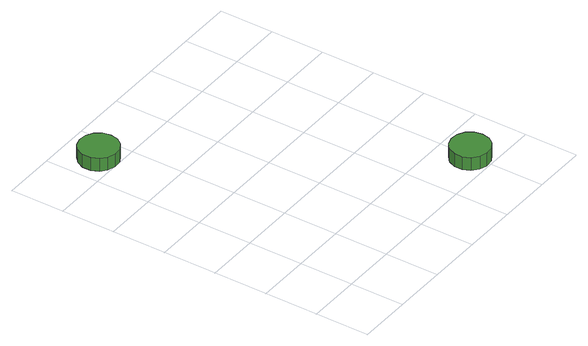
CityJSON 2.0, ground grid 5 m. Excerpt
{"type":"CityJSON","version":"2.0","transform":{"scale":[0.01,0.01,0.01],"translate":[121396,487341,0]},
"CityObjects":{
"tree1":{"type":"SolitaryVegetationObject","attributes":{"function":"something"},"geometry":[{"type":"MultiSurface","lod":"1","boundaries":[[[0,1,2,3,4,5,6,7,8,9,10,11,12,13,14]],[[15,16,17,18,19,20,21,22,23,24,25,26,27,28,29]],[[0,29,28,1]],[[1,28,27,2]],[[2,27,26,3]],[[3,26,25,4]],[[4,25,24,5]],[[5,24,23,6]],[[6,23,22,7]],[[7,22,21,8]],[[8,21,20,9]],[[9,20,19,10]],[[10,19,18,11]],[[11,18,17,12]],[[12,17,16,13]],[[13,16,15,14]],[[14,15,29,0]]]}]},
"tree2":{"type":"SolitaryVegetationObject","attributes":{"function":"something"},"geometry":[{"type":"MultiSurface","lod":"1","boundaries":[[[30,31,32,33,34,35,36,37,38,39,40,41,42,43,44]],[[45,46,47,48,49,50,51,52,53,54,55,56,57,58,59]],[[30,59,58,31]],[[31,58,57,32]],[[32,57,56,33]],[[33,56,55,34]],[[34,55,54,35]],[[35,54,53,36]],[[36,53,52,37]],[[37,52,51,38]],[[38,51,50,39]],[[39,50,49,40]],[[40,49,48,41]],[[41,48,47,42]],[[42,47,46,43]],[[43,46,45,44]],[[44,45,59,30]]]}]}
},
"vertices":[
[451,2676,169],[436,2749,169],[392,2809,169],[327,2846,169],[253,2854,169],[182,2831,169],[127,2781,169],[97,2713,169],[97,2639,169],[127,2570,169],[182,2521,169],[253,2498,169],[327,2505,169],[392,2543,169],[436,2603,169],[436,2603,42],[392,2543,42],[327,2505,42],[253,2498,42],[182,2521,42],[127,2570,42],[97,2639,42],[97,2713,42],[127,2781,42],[182,2831,42],[253,2854,42],[327,2846,42],[392,2809,42],[436,2749,42],[451,2676,42],
[2150,183,184],[2135,256,184],[2091,316,184],[2026,353,184],[1952,361,184],[1882,338,184],[1826,288,184],[1796,220,184],[1796,146,184],[1826,78,184],[1882,28,184],[1952,5,184],[2026,13,184],[2091,50,184],[2135,110,184],[2135,110,57],[2091,50,57],[2026,13,57],[1952,5,57],[1882,28,57],[1826,78,57],[1796,146,57],[1796,220,57],[1826,288,57],[1882,338,57],[1952,361,57],[2026,353,57],[2091,316,57],[2135,256,57],[2150,183,57]
]}
